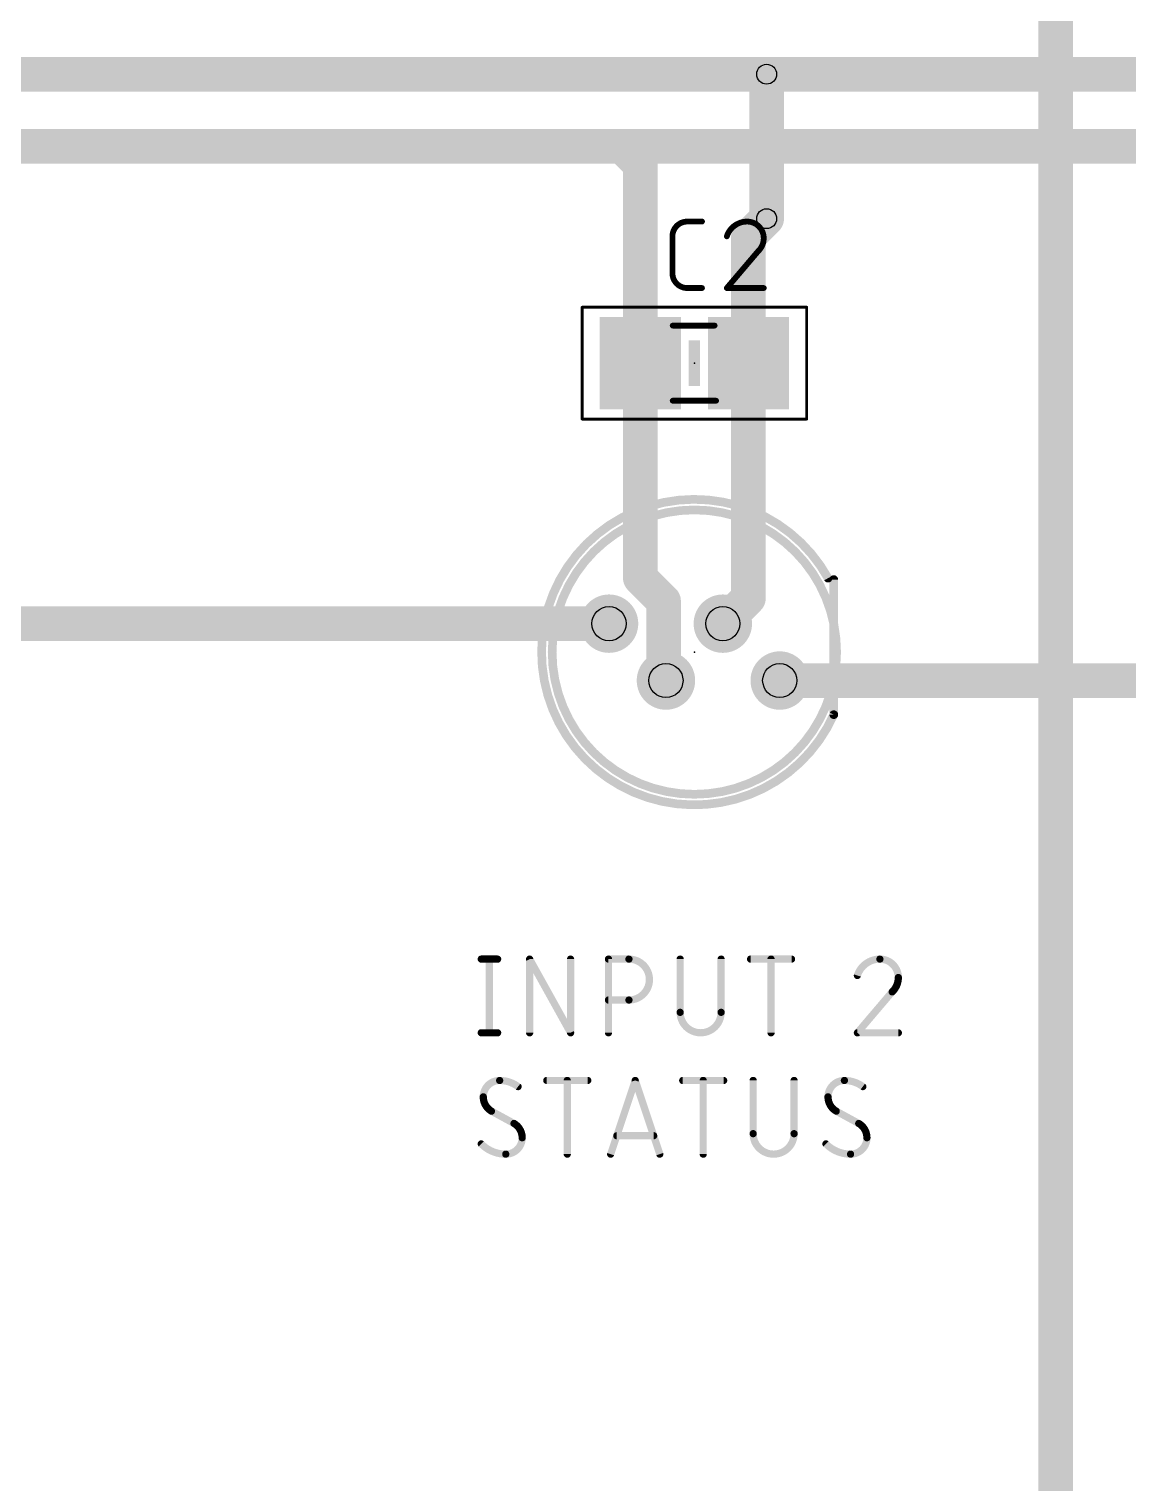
# Model space of a CAD drawing. Extents: x -9 to 239, y 2 to 147.
# Drawn here: x 119.12 to 138.43, y 98.42 to 123.98 of the extents above; entities that cross this region are included whole.
import ezdxf

# ---------------------------------------------------------------- set-up
doc = ezdxf.new("R2010")
doc.units = 0
for name, color, linetype in [('1', 12, 'CONTINUOUS'), ('16', 132, 'CONTINUOUS'), ('17', 110, 'CONTINUOUS'), ('18', 110, 'CONTINUOUS'), ('21', 40, 'CONTINUOUS'), ('23', 53, 'CONTINUOUS'), ('25', 253, 'CONTINUOUS'), ('29', 253, 'CONTINUOUS'), ('30', 253, 'CONTINUOUS'), ('31', 253, 'CONTINUOUS'), ('35', 253, 'CONTINUOUS'), ('39', 12, 'CONTINUOUS'), ('44', 253, 'CONTINUOUS'), ('51', 253, 'CONTINUOUS')]:
    doc.layers.add(name, color=color, linetype=linetype)

# ---------------------------------------------------------------- blocks, each defined once
blk = doc.blocks.new('RECT')
blk.add_solid([(-0.5, -0.5), (0.5, -0.5), (-0.5, 0.5), (0.5, 0.5)])
blk = doc.blocks.new('ROUNDP')
at = {"const_width": 0.5}
blk.add_lwpolyline([(0, -0.25, 1), (0, 0.25, 1), (0, -0.25)], format="xyb", dxfattribs=at)
blk = doc.blocks.new('ROUNDV')
at = {"const_width": 0.5}
blk.add_lwpolyline([(0, -0.25, 1), (0, 0.25, 1), (0, -0.25)], format="xyb", dxfattribs=at)

msp = doc.modelspace()

# ---------------------------------------------------------------- linework, layer by layer
at = {"layer": '1', "const_width": 0.6096}
for points in [[(115.57, 123.19), (132.08, 123.19)], [(132.08, 123.19), (147.32, 123.19)], [(129.54, 121.92), (113.665, 121.92)], [(144.78, 121.92), (129.54, 121.92)], [(129.54, 121.92), (129.86, 121.6)], [(129.86, 121.6), (129.86, 118.11)], [(132.08, 120.65), (131.76, 120.33)], [(131.76, 120.33), (131.76, 118.11)], [(129.86, 118.11), (129.86, 114.3348)], [(131.76, 118.11), (131.76, 113.98)], [(129.86, 114.3348), (130.268, 113.9268)], [(131.76, 113.98), (131.31, 113.53)], [(130.268, 113.9268), (130.268, 112.572)], [(116.8, 113.53), (129.31, 113.53)], [(130.268, 112.572), (130.31, 112.53)], [(132.31, 112.53), (143.55, 112.53)]]:
    msp.add_lwpolyline(points, dxfattribs=at)
at = {"layer": '1', "const_width": 0.3048}
for points in [[(132.08, 123.3424, 1), (132.08, 123.0376)], [(132.08, 123.0376, 1), (132.08, 123.3424)], [(129.6478, 122.0278, 1), (129.4322, 121.8122)], [(129.54, 122.0724, 1), (129.54, 121.7676)], [(129.54, 121.7676, 1), (129.54, 122.0724)], [(130.0124, 121.6, 1), (129.7076, 121.6)], [(129.7522, 121.4922, 1), (129.9678, 121.7078)], [(132.1878, 120.5422, 1), (131.9722, 120.7578)], [(131.6522, 120.4378, 1), (131.8678, 120.2222)], [(131.9124, 120.33, 1), (131.6076, 120.33)], [(130.0124, 118.11, 1), (129.7076, 118.11)], [(131.9124, 118.11, 1), (131.6076, 118.11)], [(129.7076, 118.11, 1), (130.0124, 118.11)], [(131.6076, 118.11, 1), (131.9124, 118.11)], [(129.9678, 114.4426, 1), (129.7522, 114.2271)], [(129.7076, 114.3348, 1), (130.0124, 114.3348)], [(131.8678, 113.8722, 1), (131.6522, 114.0878)], [(130.4204, 113.9268, 1), (130.1156, 113.9268)], [(130.1602, 113.8191, 1), (130.3758, 114.0346)], [(131.6076, 113.98, 1), (131.9124, 113.98)], [(129.31, 113.3776, 1), (129.31, 113.6824)], [(131.2022, 113.6378, 1), (131.4178, 113.4222)], [(130.3758, 112.6798, 1), (130.1602, 112.4642)], [(130.1156, 112.572, 1), (130.4204, 112.572)], [(130.2022, 112.4222, 1), (130.4178, 112.6378)], [(132.31, 112.6824, 1), (132.31, 112.3776)]]:
    msp.add_lwpolyline(points, format="xyb", dxfattribs=at)
at = {"layer": '16', "const_width": 0.6096}
for points in [[(137.16, 40.64), (137.16, 130.055)], [(132.08, 123.19), (132.08, 120.65)]]:
    msp.add_lwpolyline(points, dxfattribs=at)
at = {"layer": '16', "const_width": 0.3048}
for points in [[(132.2324, 123.19, 1), (131.9276, 123.19)], [(131.9276, 120.65, 1), (132.2324, 120.65)]]:
    msp.add_lwpolyline(points, format="xyb", dxfattribs=at)
at = {"layer": '21'}
for points, const_width in [([(133.16, 114.33, 4.2361), (133.26, 111.93)], 0.1524), ([(130.81, 110.53, 1), (130.81, 115.53, 1), (130.81, 110.53)], 0.1524), ([(133.1267, 114.3116, 1), (133.1933, 114.3484)], 0.0762), ([(133.2981, 114.305, 1), (133.2219, 114.305)], 0.0762), ([(133.2219, 111.93, 1), (133.2981, 111.93)], 0.0762), ([(133.2948, 111.9144, 1), (133.2252, 111.9456)], 0.0762)]:
    msp.add_lwpolyline(points, format="xyb", dxfattribs=dict(at, const_width=const_width))
at = {"layer": '21', "const_width": 0.1524}
msp.add_lwpolyline([(133.26, 111.93), (133.26, 114.305)], dxfattribs=at)
at = {"layer": '23'}
for p in [(130.81, 118.11), (130.81, 113.03)]:
    msp.add_point(p, dxfattribs=at)
at = {"layer": '25'}
for points, const_width in [([(130.6839, 120.5992, 0.4142), (130.4243, 120.3396)], 0.1016), ([(130.6839, 120.6246, 1), (130.6839, 120.5738)], 0.0508), ([(130.6839, 120.5738, 1), (130.6839, 120.6246)], 0.0508), ([(130.9436, 120.5738, 1), (130.9436, 120.6246)], 0.0508), ([(131.7371, 120.5992, 0.3252), (131.3801, 120.3396)], 0.1016), ([(132.0292, 120.3071, 0.4142), (131.7371, 120.5992)], 0.1016), ([(131.7371, 120.6246, 1), (131.7371, 120.5738)], 0.0508), ([(131.7371, 120.5738, 1), (131.7371, 120.6246)], 0.0508), ([(130.4497, 120.3396, 1), (130.3989, 120.3396)], 0.0508), ([(130.3989, 120.3396, 1), (130.4497, 120.3396)], 0.0508), ([(131.3559, 120.3474, 1), (131.4043, 120.3317)], 0.0508), ([(131.9318, 120.0799, 0.2053), (132.0292, 120.3071)], 0.1016), ([(132.0546, 120.3071, 1), (132.0038, 120.3071)], 0.0508), ([(132.0038, 120.3071, 1), (132.0546, 120.3071)], 0.0508), ([(131.9143, 120.0983, 1), (131.9494, 120.0615)], 0.0508), ([(131.9512, 120.0635, 1), (131.9125, 120.0964)], 0.0508), ([(130.4243, 119.6904, 0.4142), (130.6839, 119.4308)], 0.1016), ([(130.4497, 119.6904, 1), (130.3989, 119.6904)], 0.0508), ([(130.3989, 119.6904, 1), (130.4497, 119.6904)], 0.0508), ([(130.6839, 119.4562, 1), (130.6839, 119.4054)], 0.0508), ([(130.6839, 119.4054, 1), (130.6839, 119.4562)], 0.0508), ([(130.9436, 119.4054, 1), (130.9436, 119.4562)], 0.0508), ([(131.3607, 119.4473, 1), (131.3994, 119.4143)], 0.0508), ([(131.3801, 119.4562, 1), (131.3801, 119.4054)], 0.0508), ([(132.0292, 119.4054, 1), (132.0292, 119.4562)], 0.0508), ([(127.0635, 107.6643, 1), (127.0635, 107.6008)], 0.0635), ([(127.2392, 107.6325, 1), (127.1757, 107.6325)], 0.0635), ([(127.3514, 107.6008, 1), (127.3514, 107.6643)], 0.0635), ([(127.9461, 107.6325, 1), (127.8826, 107.6325)], 0.0635), ([(127.9422, 107.6479, 1), (127.8866, 107.6171)], 0.0635), ([(128.6658, 107.6325, 1), (128.6023, 107.6325)], 0.0635), ([(129.3317, 107.6325, 1), (129.2682, 107.6325)], 0.0635), ([(129.3, 107.6643, 1), (129.3, 107.6008)], 0.0635), ([(129.6598, 106.9128, 1), (129.6598, 107.6325)], 0.127), ([(129.6598, 107.6643, 1), (129.6598, 107.6008)], 0.0635), ([(129.6598, 107.6008, 1), (129.6598, 107.6643)], 0.0635), ([(130.5918, 107.6325, 1), (130.5283, 107.6325)], 0.0635), ([(131.3115, 107.6325, 1), (131.248, 107.6325)], 0.0635), ([(131.7975, 107.6643, 1), (131.7975, 107.6008)], 0.0635), ([(132.1891, 107.6325, 1), (132.1256, 107.6325)], 0.0635), ([(132.5172, 107.6008, 1), (132.5172, 107.6643)], 0.0635), ([(134.0709, 107.6325, 0.3252), (133.6751, 107.3446)], 0.127), ([(134.3948, 107.3087, 0.4142), (134.0709, 107.6325)], 0.127), ([(134.0709, 107.6643, 1), (134.0709, 107.6008)], 0.0635), ([(134.0709, 107.6008, 1), (134.0709, 107.6642)], 0.0635), ([(133.6449, 107.3544, 1), (133.7053, 107.3348)], 0.0635), ([(134.2868, 107.0568, 0.2053), (134.3948, 107.3087)], 0.127), ([(134.4265, 107.3086, 1), (134.363, 107.3087)], 0.0635), ([(134.2649, 107.0798, 1), (134.3087, 107.0338)], 0.0635), ([(134.311, 107.0362, 1), (134.2626, 107.0773)], 0.0635), ([(134.363, 107.3087, 1), (134.4265, 107.3087)], 0.0635), ([(129.3, 106.9446, 1), (129.3, 106.8811)], 0.0635), ([(129.6598, 106.9446, 1), (129.6598, 106.8811)], 0.0635), ([(129.6598, 106.8811, 1), (129.6598, 106.9446)], 0.0635), ([(130.5601, 106.6969, 1), (131.2797, 106.6969)], 0.127), ([(130.5918, 106.6969, 1), (130.5283, 106.6969)], 0.0635), ([(130.5283, 106.6969, 1), (130.5918, 106.6969)], 0.0635), ([(131.3115, 106.6969, 1), (131.248, 106.6969)], 0.0635), ([(131.248, 106.6969, 1), (131.3115, 106.6969)], 0.0635), ([(127.0635, 106.3689, 1), (127.0635, 106.3054)], 0.0635), ([(127.1757, 106.3371, 1), (127.2392, 106.3371)], 0.0635), ([(127.3514, 106.3054, 1), (127.3514, 106.3689)], 0.0635), ([(127.8826, 106.3371, 1), (127.9461, 106.3371)], 0.0635), ([(128.6023, 106.3371, 1), (128.6658, 106.3371)], 0.0635), ([(128.6063, 106.3217, 1), (128.6618, 106.3525)], 0.0635), ([(129.2682, 106.3371, 1), (129.3317, 106.3371)], 0.0635), ([(132.1256, 106.3371, 1), (132.1891, 106.3371)], 0.0635), ([(133.6751, 106.3689, 1), (133.6751, 106.3054)], 0.0635), ([(133.6509, 106.3577, 1), (133.6993, 106.3165)], 0.0635), ([(134.3948, 106.3054, 1), (134.3948, 106.3689)], 0.0635), ([(127.3874, 105.4989, 0.4142), (127.0995, 105.211)], 0.127), ([(127.3873, 105.5307, 1), (127.3874, 105.4672)], 0.0635), ([(127.7112, 105.391, 0.1623), (127.3874, 105.4989)], 0.127), ([(127.3874, 105.4672, 1), (127.3874, 105.5307)], 0.0635), ([(127.6921, 105.3656, 1), (127.7303, 105.4163)], 0.0635), ([(128.2156, 105.5307, 1), (128.2156, 105.4672)], 0.0635), ([(128.6072, 105.4989, 1), (128.5437, 105.4989)], 0.0635), ([(128.9353, 105.4672, 1), (128.9353, 105.5307)], 0.0635), ([(129.8004, 105.5089, 1), (129.7402, 105.4889)], 0.0635), ([(129.8004, 105.4889, 1), (129.7402, 105.5089)], 0.0635), ([(130.6053, 105.5307, 1), (130.6053, 105.4672)], 0.0635), ([(130.9969, 105.4989, 1), (130.9334, 105.4989)], 0.0635), ([(131.3249, 105.4672, 1), (131.3249, 105.5307)], 0.0635), ([(131.8745, 105.4989, 1), (131.811, 105.4989)], 0.0635), ([(132.5942, 105.4989, 1), (132.5307, 105.4989)], 0.0635), ([(133.4468, 105.4989, 0.4142), (133.1589, 105.211)], 0.127), ([(133.7706, 105.391, 0.1623), (133.4468, 105.4989)], 0.127), ([(133.4468, 105.5307, 1), (133.4468, 105.4672)], 0.0635), ([(133.4468, 105.4672, 1), (133.4468, 105.5307)], 0.0635), ([(133.7516, 105.3656, 1), (133.7897, 105.4163)], 0.0635), ([(127.1312, 105.211, 1), (127.0677, 105.211)], 0.0635), ([(127.0677, 105.211, 1), (127.1312, 105.211)], 0.0635), ([(127.0995, 105.211, 0.2656), (127.2434, 104.9592)], 0.127), ([(133.1589, 105.211, 0.2656), (133.3028, 104.9592)], 0.127), ([(133.1907, 105.211, 1), (133.1272, 105.211)], 0.0635), ([(133.1272, 105.211, 1), (133.1907, 105.211)], 0.0635), ([(127.2586, 104.987, 1), (127.2282, 104.9313)], 0.0635), ([(127.2273, 104.9318, 1), (127.2595, 104.9865)], 0.0635), ([(127.7832, 104.4914, 0.2656), (127.6392, 104.7433)], 0.127), ([(127.6554, 104.7706, 1), (127.6231, 104.7159)], 0.0635), ([(127.624, 104.7154, 1), (127.6544, 104.7711)], 0.0635), ([(133.318, 104.987, 1), (133.2876, 104.9313)], 0.0635), ([(133.2867, 104.9318, 1), (133.319, 104.9865)], 0.0635), ([(133.7148, 104.7706, 1), (133.6825, 104.7159)], 0.0635), ([(133.8426, 104.4914, 0.2656), (133.6987, 104.7433)], 0.127), ([(133.6834, 104.7154, 1), (133.7139, 104.7711)], 0.0635), ([(127.4953, 104.2035, 0.4142), (127.7832, 104.4914)], 0.127), ([(127.8149, 104.4914, 1), (127.7514, 104.4914)], 0.0635), ([(129.4464, 104.5591, 1), (129.4464, 104.4956)], 0.0635), ([(130.0941, 104.4956, 1), (130.0941, 104.5591)], 0.0635), ([(131.8428, 104.5633, 1), (132.5624, 104.5633)], 0.127), ([(131.8745, 104.5633, 1), (131.811, 104.5633)], 0.0635), ([(131.811, 104.5633, 1), (131.8745, 104.5633)], 0.0635), ([(132.5942, 104.5633, 1), (132.5307, 104.5633)], 0.0635), ([(132.5307, 104.5633, 1), (132.5942, 104.5633)], 0.0635), ([(133.5547, 104.2035, 0.4142), (133.8426, 104.4914)], 0.127), ([(133.8743, 104.4914, 1), (133.8108, 104.4914)], 0.0635), ([(127.0635, 104.3834, 0.2), (127.4953, 104.2035)], 0.127), ([(127.086, 104.4058, 1), (127.041, 104.3611)], 0.0635), ([(127.7514, 104.4914, 1), (127.8149, 104.4914)], 0.0635), ([(133.1229, 104.3834, 0.2), (133.5547, 104.2035)], 0.127), ([(133.1455, 104.4058, 1), (133.1004, 104.3611)], 0.0635), ([(133.8108, 104.4914, 1), (133.8743, 104.4914)], 0.0635), ([(127.4953, 104.2352, 1), (127.4953, 104.1717)], 0.0635), ([(127.4953, 104.1718, 1), (127.4953, 104.2352)], 0.0635), ([(128.5437, 104.2035, 1), (128.6072, 104.2035)], 0.0635), ([(129.3084, 104.2135, 1), (129.3686, 104.1935)], 0.0635), ([(130.172, 104.1935, 1), (130.2322, 104.2135)], 0.0635), ([(130.9334, 104.2035, 1), (130.9969, 104.2035)], 0.0635), ([(133.5547, 104.2352, 1), (133.5547, 104.1717)], 0.0635), ([(133.5547, 104.1718, 1), (133.5547, 104.2352)], 0.0635)]:
    msp.add_lwpolyline(points, format="xyb", dxfattribs=dict(at, const_width=const_width))
for points, const_width in [([(130.6839, 120.5992), (130.9436, 120.5992)], 0.1016), ([(130.4243, 119.6904), (130.4243, 120.3396)], 0.1016), ([(131.9318, 120.0799), (131.3801, 119.4308)], 0.1016), ([(130.9436, 119.4308), (130.6839, 119.4308)], 0.1016), ([(131.3801, 119.4308), (132.0292, 119.4308)], 0.1016), ([(127.0635, 107.6325), (127.3514, 107.6325)], 0.127), ([(127.2074, 107.6325), (127.2074, 106.3371)], 0.127), ([(127.9144, 106.3371), (127.9144, 107.6325)], 0.127), ([(127.9144, 107.6325), (128.6341, 106.3371)], 0.127), ([(128.6341, 106.3371), (128.6341, 107.6325)], 0.127), ([(129.3, 106.3371), (129.3, 107.6325)], 0.127), ([(129.3, 107.6325), (129.6598, 107.6325)], 0.127), ([(130.5601, 107.6325), (130.5601, 106.6969)], 0.127), ([(131.2797, 106.6969), (131.2797, 107.6325)], 0.127), ([(131.7975, 107.6325), (132.5172, 107.6325)], 0.127), ([(132.1574, 106.3371), (132.1574, 107.6325)], 0.127), ([(134.2868, 107.0568), (133.6751, 106.3371)], 0.127), ([(129.6598, 106.9128), (129.3, 106.9128)], 0.127), ([(127.0635, 106.3371), (127.3514, 106.3371)], 0.127), ([(133.6751, 106.3371), (134.3948, 106.3371)], 0.127), ([(128.2156, 105.4989), (128.9353, 105.4989)], 0.127), ([(128.5755, 104.2035), (128.5755, 105.4989)], 0.127), ([(129.3385, 104.2035), (129.7703, 105.4989)], 0.127), ([(129.7703, 105.4989), (130.2021, 104.2035)], 0.127), ([(130.6053, 105.4989), (131.3249, 105.4989)], 0.127), ([(130.9651, 104.2035), (130.9651, 105.4989)], 0.127), ([(131.8428, 105.4989), (131.8428, 104.5633)], 0.127), ([(132.5624, 104.5633), (132.5624, 105.4989)], 0.127), ([(127.6392, 104.7433), (127.2434, 104.9592)], 0.127), ([(133.6987, 104.7433), (133.3028, 104.9592)], 0.127), ([(130.0941, 104.5273), (129.4464, 104.5273)], 0.127)]:
    msp.add_lwpolyline(points, dxfattribs=dict(at, const_width=const_width))
at = {"layer": '39', "const_width": 0.0508}
for points in [[(128.837, 119.093), (132.783, 119.093)], [(128.837, 117.127), (128.837, 119.093)], [(132.783, 119.093), (132.783, 117.127)], [(132.783, 117.127), (128.837, 117.127)]]:
    msp.add_lwpolyline(points, dxfattribs=at)
at = {"layer": '39', "const_width": 0.0254}
for points in [[(128.837, 119.1057, 1), (128.837, 119.0803)], [(128.8497, 119.093, 1), (128.8243, 119.093)], [(132.7957, 119.093, 1), (132.7703, 119.093)], [(132.783, 119.0803, 1), (132.783, 119.1057)], [(128.837, 117.1397, 1), (128.837, 117.1143)], [(128.8243, 117.127, 1), (128.8497, 117.127)], [(132.7703, 117.127, 1), (132.7957, 117.127)], [(132.783, 117.1143, 1), (132.783, 117.1397)]]:
    msp.add_lwpolyline(points, format="xyb", dxfattribs=at)
at = {"layer": '44'}
for centre, radius in [((132.08, 123.19), 0.175), ((132.08, 120.65), 0.175), ((129.31, 113.53), 0.3), ((131.31, 113.53), 0.3), ((130.31, 112.53), 0.3), ((132.31, 112.53), 0.3)]:
    msp.add_circle(centre, radius, dxfattribs=at)
at = {"layer": '51', "const_width": 0.1016}
for points in [[(131.166, 118.77), (130.429, 118.77)], [(131.191, 117.45), (130.429, 117.45)]]:
    msp.add_lwpolyline(points, dxfattribs=at)
at = {"layer": '51', "const_width": 0.0508}
for points in [[(130.429, 118.7954, 1), (130.429, 118.7446)], [(131.166, 118.7446, 1), (131.166, 118.7954)], [(130.429, 117.4754, 1), (130.429, 117.4246)], [(131.191, 117.4246, 1), (131.191, 117.4754)]]:
    msp.add_lwpolyline(points, format="xyb", dxfattribs=at)

# ---------------------------------------------------------------- block references
at = {"layer": '1', "xscale": 1.3, "yscale": 1.5, "rotation": 180}
for p in [(129.86, 118.11), (131.76, 118.11)]:
    msp.add_blockref('RECT', p, dxfattribs=at)
at = {"layer": '17', "xscale": 0.9, "yscale": 0.9}
for p in [(129.31, 113.53), (129.31, 113.53), (131.31, 113.53), (131.31, 113.53), (130.31, 112.53), (130.31, 112.53), (132.31, 112.53), (132.31, 112.53)]:
    msp.add_blockref('ROUNDP', p, dxfattribs=at)
at = {"layer": '18', "xscale": 0.604, "yscale": 0.604}
for p in [(132.08, 123.19), (132.08, 123.19), (132.08, 120.65), (132.08, 120.65)]:
    msp.add_blockref('ROUNDV', p, dxfattribs=at)
at = {"layer": '29', "xscale": 1.427, "yscale": 1.627, "rotation": 180}
for p in [(129.86, 118.11), (131.76, 118.11)]:
    msp.add_blockref('RECT', p, dxfattribs=at)
at = {"layer": '29', "xscale": 1.027, "yscale": 1.027}
for p in [(129.31, 113.53), (131.31, 113.53), (130.31, 112.53), (132.31, 112.53)]:
    msp.add_blockref('ROUNDP', p, dxfattribs=at)
at = {"layer": '30', "xscale": 1.027, "yscale": 1.027}
for p in [(129.31, 113.53), (131.31, 113.53), (130.31, 112.53), (132.31, 112.53)]:
    msp.add_blockref('ROUNDP', p, dxfattribs=at)
at = {"layer": '31', "xscale": 1.3, "yscale": 1.5, "rotation": 180}
for p in [(129.86, 118.11), (131.76, 118.11)]:
    msp.add_blockref('RECT', p, dxfattribs=at)
at = {"layer": '35', "xscale": 0.2002, "yscale": 0.8002, "rotation": 180}
msp.add_blockref('RECT', (130.81, 118.11), dxfattribs=at)
at = {"layer": '51', "xscale": 0.7501, "yscale": 1.4501, "rotation": 180}
for p in [(130.0794, 118.1089), (131.5272, 118.1089)]:
    msp.add_blockref('RECT', p, dxfattribs=at)

doc.saveas('drawing.dxf')
